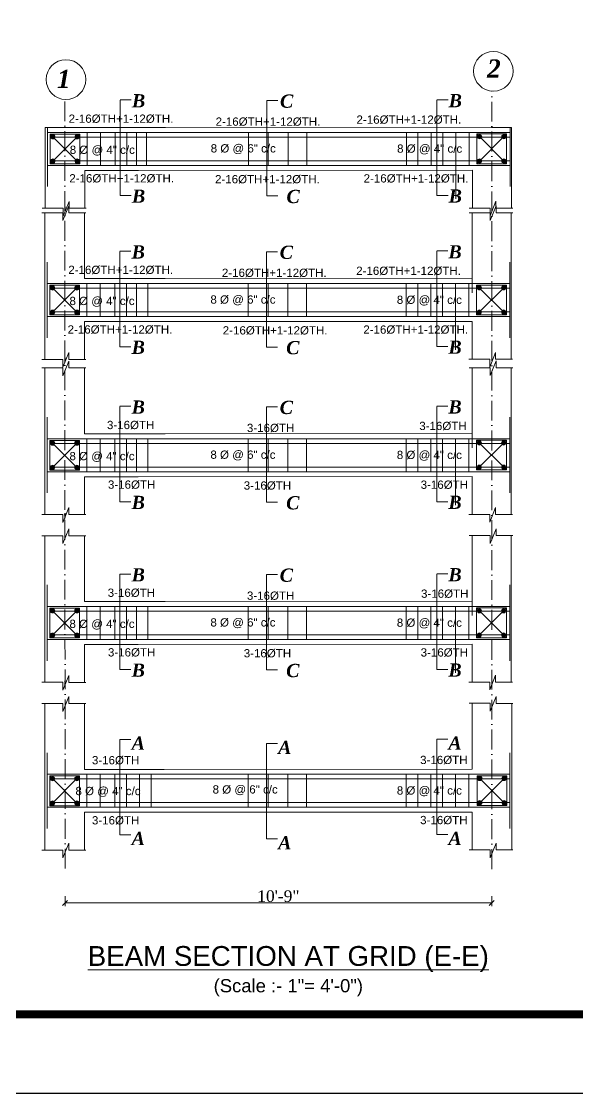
# Model space of a CAD drawing. Header units: inches. Extents: x -4737 to 13205, y 2479 to 13285.
# Drawn here: x 8505 to 8842, y 9074 to 9723 of the extents above; entities that cross this region are included whole.
import ezdxf

# ---------------------------------------------------------------- set-up
doc = ezdxf.new("R2010")
doc.units = ezdxf.units.IN
doc.header["$MEASUREMENT"] = 0
doc.linetypes.add('ACAD_ISO10W100', pattern=[18, 12, -3, 0, -3])
doc.linetypes.add('DASHEDX2', pattern=[1.5, 1, -0.5])
for name, color, linetype, lineweight in [('A-Gridtag', 2, 'Continuous', 13), ('CL', 30, 'ACAD_ISO10W100', 13), ('dim', 172, 'Continuous', 9), ('dimen', 72, 'Continuous', 9), ('REINFORECMENT', 240, 'Continuous', 18), ('SLAB LINE', 47, 'Continuous', 18), ('STIRRUP LINE', 54, 'Continuous', 18), ('Text', 7, 'Continuous', 13), ('TEXT REAL', 93, 'Continuous', 18), ('TEXTT', 7, 'Continuous', 25)]:
    doc.layers.add(name, color=color, linetype=linetype, lineweight=lineweight)
doc.styles.add('kriss', font='arial.ttf', dxfattribs={"height": 7})
doc.styles.add('samar', font='times.ttf')
doc.styles.add('sb', font='timesbi.ttf', dxfattribs={"oblique": 3, "height": 8})
doc.styles.get("Standard").update_dxf_attribs({"font": 'arial.ttf'})
doc.dimstyles.new('Attic 1-48in96', dxfattribs={"dimtxt": 7, "dimasz": 3, "dimexe": 2, "dimexo": 1, "dimgap": 0.5, "dimtad": 1, "dimdec": 0, "dimlfac": 0.5, "dimzin": 3, "dimdsep": 46, "dimlunit": 4, "dimtxsty": 'samar', "dimblk": 'OBLIQUE', "dimcen": 0.09, "dimclrd": 1, "dimclre": 1, "dimadec": 0, "dimazin": 0, "dimtfac": 1, "dimtdec": 0, "dimtix": 1, "dimtmove": 1, "dimatfit": 2, "dimldrblk": 'Arrow 1', "dimfxl": 4, "dimfxlon": 1, "dimtolj": 1, "dimtzin": 0, "dimlwd": 13, "dimlwe": 13, "dimarcsym": 0})

# ---------------------------------------------------------------- blocks, each defined once
blk = doc.blocks.new('_OBLIQUE')
at = {"color": 0, "linetype": 'ByBlock'}
blk.add_line((-0.5, -0.5), (0.5, 0.5), dxfattribs=at)
blk = doc.blocks.new('*D558')
at = {"layer": 'Defpoints', "color": 0, "transparency": 16777216}
for p in [(8531.057371727518, 9209.932743907775), (8789.559885575996, 9209.714596812439), (8789.559885575996, 9189.187674200526)]:
    blk.add_point(p, dxfattribs=at)
at = {"layer": 'dimen', "color": 1, "lineweight": 13, "transparency": 16777216}
for p, q in [((8531.057371727518, 9193.187674200526), (8531.057371727518, 9187.187674200526)), ((8789.559885575996, 9193.187674200526), (8789.559885575996, 9187.187674200526)), ((8531.057371727518, 9189.187674200526), (8789.559885575996, 9189.187674200526))]:
    blk.add_line(p, q, dxfattribs=at)
at = {"layer": 'dimen', "color": 1, "lineweight": 13, "transparency": 16777216, "xscale": 3, "yscale": 3, "zscale": 3, "rotation": 180}
blk.add_blockref('_OBLIQUE', (8531.057371727518, 9189.187674200526), dxfattribs=at)
at = {"layer": 'dimen', "color": 1, "lineweight": 13, "transparency": 16777216, "xscale": 3, "yscale": 3, "zscale": 3}
blk.add_blockref('_OBLIQUE', (8789.559885575996, 9189.187674200526), dxfattribs=at)
at = {"layer": 'dimen', "color": 0, "transparency": 16777216, "insert": (8660.308628651757, 9193.258330292812), "char_height": 7, "attachment_point": 5, "style": 'samar'}
blk.add_mtext('\\A1;10\'-9"', dxfattribs=at)
blk = doc.blocks.new('Arrow 1')
at = {"layer": 'TEXTT'}
blk.add_hatch(color=256, dxfattribs=at).paths.add_polyline_path([(-1.007752642966806, 0.4241955134784803), (-1.007752642966806, -0.4241955127799884), (-0.0077526429668069, 3.49246e-10)])

msp = doc.modelspace()

# ---------------------------------------------------------------- hatches: boundary and pattern name
at = {"layer": 'REINFORECMENT'}
for points in [[(8524.951356828307, 9652.978825752594, 1), (8522.348870049093, 9652.978825752594, 1)], [(8537.080528694882, 9652.978825752594, -1), (8539.68301547398, 9652.978825752594, -1)], [(8783.55627191181, 9653.05822291295, 1), (8780.953785132828, 9653.05822291295, 1)], [(8795.6854437785, 9653.05822291295, -1), (8798.287930557715, 9653.05822291295, -1)], [(8524.951356828307, 9638.247167106805, -1), (8522.348870049093, 9638.247167106805, -1)], [(8537.080528694882, 9638.247167106805, 1), (8539.68301547398, 9638.247167106805, 1)], [(8783.55627191181, 9638.326564267161, -1), (8780.953785132828, 9638.326564267161, -1)], [(8795.6854437785, 9638.326564267161, 1), (8798.287930557715, 9638.326564267161, 1)], [(8524.773898024207, 9561.470728959961, 1), (8522.171411244992, 9561.470728959961, 1)], [(8536.90306989078, 9561.470728959961, -1), (8539.50555666988, 9561.470728959961, -1)], [(8783.378813107709, 9561.550126120317, 1), (8780.776326328727, 9561.550126120317, 1)], [(8795.5079849744, 9561.550126120317, -1), (8798.110471753615, 9561.550126120317, -1)], [(8524.773898024207, 9546.739070314172, -1), (8522.171411244992, 9546.739070314172, -1)], [(8536.90306989078, 9546.739070314172, 1), (8539.50555666988, 9546.739070314172, 1)], [(8783.378813107709, 9546.818467474528, -1), (8780.776326328727, 9546.818467474528, -1)], [(8795.5079849744, 9546.818467474528, 1), (8798.110471753615, 9546.818467474528, 1)], [(8524.773898024207, 9467.555424101534, 1), (8522.171411244992, 9467.555424101534, 1)], [(8536.90306989078, 9467.555424101534, -1), (8539.50555666988, 9467.555424101534, -1)], [(8783.378813107709, 9467.63482126189, 1), (8780.776326328727, 9467.63482126189, 1)], [(8795.5079849744, 9467.63482126189, -1), (8798.110471753615, 9467.63482126189, -1)], [(8524.773898024207, 9452.823765455745, -1), (8522.171411244992, 9452.823765455745, -1)], [(8536.90306989078, 9452.823765455745, 1), (8539.50555666988, 9452.823765455745, 1)], [(8783.378813107709, 9452.903162616101, -1), (8780.776326328727, 9452.903162616101, -1)], [(8795.5079849744, 9452.903162616101, 1), (8798.110471753615, 9452.903162616101, 1)], [(8524.773898024207, 9366.011632186885, 1), (8522.171411244992, 9366.011632186885, 1)], [(8536.90306989078, 9366.011632186885, -1), (8539.50555666988, 9366.011632186885, -1)], [(8783.378813107709, 9366.09102934724, 1), (8780.776326328727, 9366.09102934724, 1)], [(8795.5079849744, 9366.09102934724, -1), (8798.110471753615, 9366.09102934724, -1)], [(8524.773898024207, 9351.279973541095, -1), (8522.171411244992, 9351.279973541095, -1)], [(8536.90306989078, 9351.279973541095, 1), (8539.50555666988, 9351.279973541095, 1)], [(8783.378813107709, 9351.359370701452, -1), (8780.776326328727, 9351.359370701452, -1)], [(8795.5079849744, 9351.359370701452, 1), (8798.110471753615, 9351.359370701452, 1)], [(8524.773898023974, 9264.398737463227, 1), (8522.171411244759, 9264.398737463227, 1)], [(8536.903069890548, 9264.398737463227, -1), (8539.505556669646, 9264.398737463227, -1)], [(8783.644712329471, 9264.548890825128, 1), (8781.04222555049, 9264.548890825128, 1)], [(8795.773884196162, 9264.548890825128, -1), (8798.376370975377, 9264.548890825128, -1)], [(8524.773898023974, 9249.667078817438, -1), (8522.171411244759, 9249.667078817438, -1)], [(8536.903069890548, 9249.667078817438, 1), (8539.505556669646, 9249.667078817438, 1)], [(8783.644712329471, 9249.817232179339, -1), (8781.04222555049, 9249.817232179339, -1)], [(8795.773884196162, 9249.817232179339, 1), (8798.376370975377, 9249.817232179339, 1)]]:
    msp.add_hatch(color=256, dxfattribs=at).paths.add_polyline_path(points)

# ---------------------------------------------------------------- linework, layer by layer
at = {"color": 4, "linetype": 'DASHEDX2'}
for p, q in [((8531.015942761536, 9610.632995391905), (8531.015942761536, 9607.596477040119)), ((8530.838483957436, 9519.124898599272), (8530.838483957436, 9516.088380247485)), ((8530.838483957436, 9425.209593740845), (8530.838483957436, 9422.173075389059)), ((8530.838483957436, 9323.665801826195), (8530.838483957436, 9320.629283474409))]:
    msp.add_line(p, q, dxfattribs=at)
msp.add_lwpolyline([(6193.587338550409, 9073.788831243626), (6193.587338550409, 11318.82820132234), (9368.390488157442, 11318.82820132234), (9368.390488157442, 9073.788831243626)], close=True)
at = {"const_width": 4.800000000000001}
msp.add_lwpolyline([(9320.390488157442, 9121.788831243626), (9320.390488157442, 11270.82820132234), (6337.587338550409, 11270.82820132234), (6337.587338550409, 9121.788831243626)], close=True, dxfattribs=at)
at = {"layer": 'A-Gridtag', "color": 1}
for centre in [(8790.559885576695, 9692.637783812446), (8531.614106587986, 9687.596492956742)]:
    msp.add_circle(centre, 12, dxfattribs=at)
at = {"layer": 'CL'}
for p, q in [((8789.559885575996, 9209.714596812439), (8789.656378237223, 9680.67184571769)), ((8531.057371727518, 9209.932743907775), (8530.914076234667, 9675.616928795036))]:
    msp.add_line(p, q, dxfattribs=at)
at = {"layer": 'dim', "ltscale": 5}
for p, q in [((8571.184297430773, 9675.262201656486), (8564.47737473387, 9675.262201656486)), ((8564.47737473387, 9675.115112565589), (8564.47737473387, 9637.558127949495)), ((8659.930057246973, 9674.908105829949), (8653.22313455007, 9674.908105829949)), ((8653.22313455007, 9674.908105829949), (8653.22313455007, 9637.351121213855)), ((8763.103723317829, 9675.352864372268), (8756.396800620925, 9675.352864372268)), ((8756.396800620925, 9675.20577528137), (8756.396800620925, 9637.648790665276)), ((8564.47737473387, 9654.944909774276), (8564.47737473387, 9617.387925158182)), ((8653.22313455007, 9654.737903038724), (8653.22313455007, 9617.18091842263)), ((8756.396800620925, 9655.035572490058), (8756.396800620925, 9617.478587873964)), ((8767.886052441587, 9653.017749894469), (8767.886052441587, 9615.460765278345)), ((8564.47737473387, 9617.387925158182), (8571.184297430773, 9617.387925158182)), ((8653.22313455007, 9617.18091842263), (8659.930057246973, 9617.18091842263)), ((8756.396800620925, 9617.478587873964), (8763.103723317829, 9617.478587873964)), ((8571.006838626672, 9583.754104863852), (8564.299915929769, 9583.754104863852)), ((8564.299915929769, 9583.607015772955), (8564.299915929769, 9546.050031156861)), ((8659.752598442872, 9583.400009037316), (8653.045675745969, 9583.400009037316)), ((8653.045675745969, 9583.400009037316), (8653.045675745969, 9545.843024421221)), ((8762.926264513728, 9583.844767579634), (8756.219341816824, 9583.844767579634)), ((8756.219341816824, 9583.697678488737), (8756.219341816824, 9546.140693872643)), ((8564.299915929769, 9563.436812981643), (8564.299915929769, 9525.879828365549)), ((8653.045675745969, 9563.22980624609), (8653.045675745969, 9525.672821629996)), ((8756.219341816824, 9563.527475697425), (8756.219341816824, 9525.97049108133)), ((8767.708593637486, 9561.509653101835), (8767.708593637486, 9523.952668485712)), ((8564.299915929769, 9525.879828365549), (8571.006838626672, 9525.879828365549)), ((8653.045675745969, 9525.672821629996), (8659.752598442872, 9525.672821629996)), ((8756.219341816824, 9525.97049108133), (8762.926264513728, 9525.97049108133)), ((8571.006838626672, 9489.838800005426), (8564.299915929769, 9489.838800005426)), ((8564.299915929769, 9489.691710914529), (8564.299915929769, 9452.134726298435)), ((8659.752598442872, 9489.484704178889), (8653.045675745969, 9489.484704178889)), ((8653.045675745969, 9489.484704178889), (8653.045675745969, 9451.927719562795)), ((8762.926264513728, 9489.929462721208), (8756.219341816824, 9489.929462721208)), ((8756.219341816824, 9489.78237363031), (8756.219341816824, 9452.225389014216)), ((8564.299915929769, 9469.521508123216), (8564.299915929769, 9431.964523507122)), ((8653.045675745969, 9469.314501387664), (8653.045675745969, 9431.75751677157)), ((8756.219341816824, 9469.612170838998), (8756.219341816824, 9432.055186222904)), ((8767.708593637486, 9467.594348243409), (8767.708593637486, 9430.037363627285)), ((8564.299915929769, 9431.964523507122), (8571.006838626672, 9431.964523507122)), ((8653.045675745969, 9431.75751677157), (8659.752598442872, 9431.75751677157)), ((8756.219341816824, 9432.055186222904), (8762.926264513728, 9432.055186222904)), ((8571.006838626672, 9388.295008090776), (8564.299915929769, 9388.295008090776)), ((8564.299915929769, 9388.147918999879), (8564.299915929769, 9350.590934383785)), ((8659.752598442872, 9387.94091226424), (8653.045675745969, 9387.94091226424)), ((8653.045675745969, 9387.94091226424), (8653.045675745969, 9350.383927648145)), ((8762.926264513728, 9388.385670806558), (8756.219341816824, 9388.385670806558)), ((8756.219341816824, 9388.238581715661), (8756.219341816824, 9350.681597099567)), ((8564.299915929769, 9367.977716208567), (8564.299915929769, 9330.420731592472)), ((8653.045675745969, 9367.770709473014), (8653.045675745969, 9330.21372485692)), ((8756.219341816824, 9368.068378924349), (8756.219341816824, 9330.511394308254)), ((8767.708593637486, 9366.050556328759), (8767.708593637486, 9328.493571712635)), ((8564.299915929769, 9330.420731592472), (8571.006838626672, 9330.420731592472)), ((8653.045675745969, 9330.21372485692), (8659.752598442872, 9330.21372485692)), ((8756.219341816824, 9330.511394308254), (8762.926264513728, 9330.511394308254)), ((8571.006838626672, 9288.203953891978), (8564.299915929769, 9288.203953891978)), ((8564.299915929769, 9288.203953891978), (8564.299915929769, 9250.646969275884)), ((8762.926264513728, 9288.29461660776), (8756.219341816824, 9288.29461660776)), ((8756.219341816824, 9288.29461660776), (8756.219341816824, 9250.737631991666)), ((8659.752598442872, 9285.628024966703), (8653.045675745969, 9285.628024966703)), ((8653.045675745969, 9285.628024966703), (8653.045675745969, 9248.07104035061)), ((8564.299915929769, 9268.033751100811), (8564.299915929769, 9230.476766484717)), ((8756.219341816824, 9268.124413816593), (8756.219341816824, 9230.567429200499)), ((8653.045675745969, 9265.457822175536), (8653.045675745969, 9227.900837559442)), ((8564.299915929769, 9230.476766484717), (8571.006838626672, 9230.476766484717)), ((8756.219341816824, 9230.567429200499), (8762.926264513728, 9230.567429200499)), ((8653.045675745969, 9227.900837559442), (8659.752598442872, 9227.900837559442))]:
    msp.add_line(p, q, dxfattribs=at)
at = {"layer": 'dim', "ltscale": 3}
for p, q in [((8522.015942761536, 9636.6129964297), (8540.015942761536, 9654.6129964297)), ((8522.015942761536, 9654.6129964297), (8540.015942761536, 9636.6129964297)), ((8780.620857845272, 9636.692393590056), (8798.620857845272, 9654.692393590056)), ((8780.620857845272, 9654.692393590056), (8798.620857845272, 9636.692393590056)), ((8542.838483957436, 9606.926836101557), (8542.838483957436, 9567.105525591978)), ((8777.709298263166, 9607.100341368336), (8777.709298263166, 9567.232327049118)), ((8542.838483957436, 9597.799656238654), (8542.838483957436, 9567.105525591978)), ((8777.709298263166, 9558.589776568333), (8777.709298263166, 9596.718039912215)), ((8521.838483957436, 9545.104899637066), (8539.838483957436, 9563.104899637066)), ((8521.838483957436, 9563.104899637066), (8539.838483957436, 9545.104899637066)), ((8780.44339904117, 9545.184296797423), (8798.44339904117, 9563.184296797423)), ((8780.44339904117, 9563.184296797423), (8798.44339904117, 9545.184296797423)), ((8542.838483957436, 9513.01153124313), (8542.838483957436, 9473.190220733552)), ((8777.709298263166, 9513.185036509909), (8777.709298263166, 9473.317022190691)), ((8542.838483957436, 9503.884351380228), (8542.838483957436, 9473.190220733552)), ((8777.709298263166, 9464.674471709906), (8777.709298263166, 9502.802735053789)), ((8521.838483957436, 9451.18959477864), (8539.838483957436, 9469.18959477864)), ((8521.838483957436, 9469.18959477864), (8539.838483957436, 9451.18959477864)), ((8780.44339904117, 9451.268991938996), (8798.44339904117, 9469.268991938996)), ((8780.44339904117, 9469.268991938996), (8798.44339904117, 9451.268991938996)), ((8542.838483957436, 9411.46773932848), (8542.838483957436, 9371.646428818902)), ((8777.709298263166, 9411.64124459526), (8777.709298263166, 9371.773230276041)), ((8542.838483957436, 9402.340559465578), (8542.838483957436, 9371.646428818902)), ((8777.709298263166, 9363.130679795257), (8777.709298263166, 9401.258943139139)), ((8521.838483957436, 9349.64580286399), (8539.838483957436, 9367.64580286399)), ((8521.838483957436, 9367.64580286399), (8539.838483957436, 9349.64580286399)), ((8780.44339904117, 9349.725200024346), (8798.44339904117, 9367.725200024346)), ((8780.44339904117, 9367.725200024346), (8798.44339904117, 9349.725200024346)), ((8521.838483957203, 9248.032908140332), (8539.838483957203, 9266.032908140332)), ((8521.838483957203, 9266.032908140332), (8539.838483957203, 9248.032908140332)), ((8780.709298262933, 9248.183061502234), (8798.709298262933, 9266.183061502234)), ((8780.709298262933, 9266.183061502234), (8798.709298262933, 9248.183061502234))]:
    msp.add_line(p, q, dxfattribs=at)
at = {"layer": 'dim', "ltscale": 5}
for points in [[(8543.746676874674, 9609.69137201806), (8533.529624531839, 9609.69137201806), (8533.529624531839, 9613.885563454081), (8529.969520722727, 9604.978389616663), (8529.969520722727, 9609.71472392288), (8517.256400775957, 9609.71472392288)], [(8802.35159195841, 9609.770769178343), (8792.134539615341, 9609.770769178343), (8792.134539615341, 9613.964960614394), (8788.574435806113, 9605.057786776975), (8788.574435806113, 9609.794121083105), (8775.861315859693, 9609.794121083105)], [(8543.569218070457, 9606.926836101571), (8533.352165727621, 9606.926836101571), (8533.352165727621, 9611.121027537592), (8529.79206191851, 9602.213853700174), (8529.79206191851, 9606.950188006304), (8517.07894197174, 9606.950188006304)], [(8802.440032376071, 9607.007886654494), (8792.222980033002, 9607.007886654494), (8792.222980033002, 9611.202078090544), (8788.662876223774, 9602.294904253125), (8788.662876223774, 9607.031238559255), (8775.949756277354, 9607.031238559255)], [(8543.569218070574, 9518.183275225354), (8533.352165727738, 9518.183275225354), (8533.352165727738, 9522.377466661375), (8529.792061918626, 9513.470292823957), (8529.792061918626, 9518.206627130174), (8517.078941971857, 9518.206627130174)], [(8802.174133154309, 9518.26267238571), (8791.95708081124, 9518.26267238571), (8791.95708081124, 9522.45686382176), (8788.396977002012, 9513.549689984342), (8788.396977002012, 9518.286024290472), (8775.683857055592, 9518.286024290472)], [(8543.569218070457, 9513.011531243144), (8533.352165727621, 9513.011531243144), (8533.352165727621, 9517.205722679166), (8529.79206191851, 9508.298548841747), (8529.79206191851, 9513.034883147877), (8517.07894197174, 9513.034883147877)], [(8802.440032376071, 9513.092581796067), (8792.222980033002, 9513.092581796067), (8792.222980033002, 9517.286773232117), (8788.662876223774, 9508.379599394699), (8788.662876223774, 9513.115933700828), (8775.949756277354, 9513.115933700828)], [(8543.569218070574, 9424.267970366927), (8533.352165727738, 9424.267970366927), (8533.352165727738, 9428.462161802949), (8529.792061918626, 9419.55498796553), (8529.792061918626, 9424.291322271747), (8517.078941971857, 9424.291322271747)], [(8802.174133154309, 9424.347367527283), (8791.95708081124, 9424.347367527283), (8791.95708081124, 9428.541558963334), (8788.396977002012, 9419.634385125915), (8788.396977002012, 9424.370719432045), (8775.683857055592, 9424.370719432045)], [(8543.569218070457, 9411.467739328495), (8533.352165727621, 9411.467739328495), (8533.352165727621, 9415.661930764516), (8529.79206191851, 9406.754756927097), (8529.79206191851, 9411.491091233227), (8517.07894197174, 9411.491091233227)], [(8802.440032376071, 9411.548789881417), (8792.222980033002, 9411.548789881417), (8792.222980033002, 9415.742981317468), (8788.662876223774, 9406.835807480049), (8788.662876223774, 9411.572141786179), (8775.949756277354, 9411.572141786179)], [(8543.569218070574, 9322.724178452278), (8533.352165727738, 9322.724178452278), (8533.352165727738, 9326.918369888299), (8529.792061918626, 9318.01119605088), (8529.792061918626, 9322.747530357097), (8517.078941971857, 9322.747530357097)], [(8802.174133154309, 9322.803575612634), (8791.95708081124, 9322.803575612634), (8791.95708081124, 9326.997767048684), (8788.396977002012, 9318.090593211266), (8788.396977002012, 9322.826927517395), (8775.683857055592, 9322.826927517395)], [(8543.56921807034, 9309.854844604823), (8533.352165727505, 9309.854844604823), (8533.352165727505, 9314.049036040844), (8529.792061918393, 9305.141862203425), (8529.792061918393, 9309.878196509555), (8517.078941971624, 9309.878196509555)], [(8802.440032376071, 9310.004997966695), (8792.222980033002, 9310.004997966695), (8792.222980033002, 9314.199189402745), (8788.662876223774, 9305.292015565326), (8788.662876223774, 9310.028349871456), (8775.949756277354, 9310.028349871456)], [(8543.56921807034, 9221.11128372865), (8533.352165727505, 9221.11128372865), (8533.352165727505, 9225.305475164641), (8529.792061918393, 9216.398301327252), (8529.792061918393, 9221.13463563344), (8517.078941971624, 9221.13463563344)], [(8802.440032376071, 9221.261437090521), (8792.222980033002, 9221.261437090521), (8792.222980033002, 9225.455628526572), (8788.662876223774, 9216.548454689153), (8788.662876223774, 9221.284788995283), (8775.949756277354, 9221.284788995283)], [(8802.440032376071, 9221.261437090521), (8792.222980033002, 9221.261437090521), (8792.222980033002, 9225.455628526572), (8788.662876223774, 9216.548454689153), (8788.662876223774, 9221.284788995283), (8775.949756277354, 9221.284788995283)]]:
    msp.add_lwpolyline(points, dxfattribs=at)
at = {"layer": 'REINFORECMENT'}
for p, q in [((8520.317280189345, 9658.61362238464), (8520.317280189345, 9622.79054104873)), ((8520.317280189229, 9658.613622384626), (8520.317280189229, 9622.79054104873)), ((8800.693200319984, 9658.613622384626), (8800.693200319984, 9622.79054104873)), ((8800.693200319982, 9655.60140408284), (8520.317280189345, 9655.575486745904)), ((8800.693200319982, 9652.80213478373), (8522.015942761536, 9652.776266260975)), ((8800.693200319982, 9638.500844959215), (8522.015942761536, 9638.474976436395)), ((8800.693200319984, 9635.660293846302), (8520.317280189345, 9635.660293846304)), ((8520.139821385128, 9577.160585111997), (8520.139821385128, 9531.282444256096)), ((8800.515741515883, 9577.160585111997), (8800.515741515883, 9531.282444256096)), ((8520.139821385244, 9567.105525592007), (8520.139821385244, 9531.282444256096)), ((8800.515741515883, 9564.093307290204), (8520.139821385244, 9564.06738995327)), ((8800.515741515885, 9561.294037991096), (8521.838483957436, 9561.268169468342)), ((8800.515741515883, 9546.992748166582), (8521.838483957436, 9546.966879643762)), ((8800.515741515881, 9544.15219705367), (8520.139821385244, 9544.15219705367)), ((8520.139821385128, 9483.24528025357), (8520.139821385128, 9437.36713939767)), ((8800.515741515883, 9483.24528025357), (8800.515741515883, 9437.36713939767)), ((8520.139821385244, 9473.19022073358), (8520.139821385244, 9437.36713939767)), ((8800.515741515883, 9470.178002431778), (8520.139821385244, 9470.152085094844)), ((8800.515741515885, 9467.37873313267), (8521.838483957436, 9467.352864609915)), ((8800.515741515881, 9450.236892195244), (8520.139821385244, 9450.236892195244)), ((8800.515741515883, 9453.077443308155), (8521.838483957436, 9453.051574785335)), ((8520.139821385128, 9381.70148833892), (8520.139821385128, 9335.82334748302)), ((8800.515741515883, 9381.70148833892), (8800.515741515883, 9335.82334748302)), ((8520.139821385244, 9371.64642881893), (8520.139821385244, 9335.82334748302)), ((8800.515741515883, 9368.634210517128), (8520.139821385244, 9368.608293180194)), ((8800.515741515883, 9365.83494121802), (8521.838483957436, 9365.809072695265)), ((8800.515741515883, 9348.693100280594), (8520.139821385244, 9348.693100280594)), ((8800.515741515881, 9351.533651393505), (8521.838483957436, 9351.507782870685)), ((8520.139821385012, 9280.088593615248), (8520.139821385012, 9234.210452759347)), ((8800.515741515766, 9280.088593615248), (8800.515741515766, 9234.210452759347)), ((8800.515741515766, 9267.090424266476), (8520.139821385012, 9267.064501265486)), ((8800.515741515766, 9264.291154980461), (8521.838483957203, 9264.265280780572)), ((8800.515741515766, 9249.989859478914), (8521.838483957436, 9249.963990956094)), ((8800.515741515765, 9247.149308365886), (8520.139821385012, 9247.149308365886))]:
    msp.add_line(p, q, dxfattribs=at)
for points in [[(8540.015942761536, 9636.6129964297), (8522.015942761536, 9636.6129964297), (8522.015942761536, 9654.6129964297), (8540.015942761536, 9654.6129964297)], [(8798.620857845272, 9636.692393590056), (8780.620857845272, 9636.692393590056), (8780.620857845272, 9654.692393590056), (8798.620857845272, 9654.692393590056)], [(8539.838483957436, 9545.104899637066), (8521.838483957436, 9545.104899637066), (8521.838483957436, 9563.104899637066), (8539.838483957436, 9563.104899637066)], [(8798.44339904117, 9545.184296797423), (8780.44339904117, 9545.184296797423), (8780.44339904117, 9563.184296797423), (8798.44339904117, 9563.184296797423)], [(8539.838483957436, 9451.18959477864), (8521.838483957436, 9451.18959477864), (8521.838483957436, 9469.18959477864), (8539.838483957436, 9469.18959477864)], [(8798.44339904117, 9451.268991938996), (8780.44339904117, 9451.268991938996), (8780.44339904117, 9469.268991938996), (8798.44339904117, 9469.268991938996)], [(8539.838483957436, 9349.64580286399), (8521.838483957436, 9349.64580286399), (8521.838483957436, 9367.64580286399), (8539.838483957436, 9367.64580286399)], [(8798.44339904117, 9349.725200024346), (8780.44339904117, 9349.725200024346), (8780.44339904117, 9367.725200024346), (8798.44339904117, 9367.725200024346)], [(8539.838483957203, 9248.032908140332), (8521.838483957203, 9248.032908140332), (8521.838483957203, 9266.032908140332), (8539.838483957203, 9266.032908140332)], [(8798.709298262933, 9248.183061502234), (8780.709298262933, 9248.183061502234), (8780.709298262933, 9266.183061502234), (8798.709298262933, 9266.183061502234)]]:
    msp.add_lwpolyline(points, close=True, dxfattribs=at)
for centre, radius in [((8523.6501134387, 9652.978825752594), 1.301243389570698), ((8538.381772084489, 9652.978825752594), 1.301243389570698), ((8782.255028522319, 9653.05822291295), 1.301243389570699), ((8796.986687168224, 9653.05822291295), 1.301243389570699), ((8523.6501134387, 9638.247167106805), 1.301243389570698), ((8538.381772084489, 9638.247167106805), 1.301243389570698), ((8782.255028522319, 9638.326564267161), 1.301243389570699), ((8796.986687168224, 9638.326564267161), 1.301243389570699), ((8523.4726546346, 9561.470728959961), 1.301243389570698), ((8538.204313280388, 9561.470728959961), 1.301243389570698), ((8782.077569718218, 9561.550126120317), 1.301243389570699), ((8796.809228364124, 9561.550126120317), 1.301243389570699), ((8523.4726546346, 9546.739070314172), 1.301243389570698), ((8538.204313280388, 9546.739070314172), 1.301243389570698), ((8782.077569718218, 9546.818467474528), 1.301243389570699), ((8796.809228364124, 9546.818467474528), 1.301243389570699), ((8523.4726546346, 9467.555424101534), 1.301243389570698), ((8538.204313280388, 9467.555424101534), 1.301243389570698), ((8782.077569718218, 9467.63482126189), 1.301243389570699), ((8796.809228364124, 9467.63482126189), 1.301243389570699), ((8523.4726546346, 9452.823765455745), 1.301243389570698), ((8538.204313280388, 9452.823765455745), 1.301243389570698), ((8782.077569718218, 9452.903162616101), 1.301243389570699), ((8796.809228364124, 9452.903162616101), 1.301243389570699), ((8523.4726546346, 9366.011632186885), 1.301243389570698), ((8538.204313280388, 9366.011632186885), 1.301243389570698), ((8782.077569718218, 9366.09102934724), 1.301243389570699), ((8796.809228364124, 9366.09102934724), 1.301243389570699), ((8523.4726546346, 9351.279973541095), 1.301243389570698), ((8538.204313280388, 9351.279973541095), 1.301243389570698), ((8782.077569718218, 9351.359370701452), 1.301243389570699), ((8796.809228364124, 9351.359370701452), 1.301243389570699), ((8523.472654634366, 9264.398737463227), 1.301243389570698), ((8538.204313280155, 9264.398737463227), 1.301243389570698), ((8782.34346893998, 9264.548890825128), 1.301243389570699), ((8797.075127585886, 9264.548890825128), 1.301243389570699), ((8523.472654634366, 9249.667078817438), 1.301243389570698), ((8538.204313280155, 9249.667078817438), 1.301243389570698), ((8782.34346893998, 9249.817232179339), 1.301243389570699), ((8797.075127585886, 9249.817232179339), 1.301243389570699)]:
    msp.add_circle(centre, radius, dxfattribs=at)
at = {"layer": 'SLAB LINE'}
for p, q in [((8591.962521285495, 9658.613622384597), (8519.015942761594, 9658.613622384626)), ((8519.015942761594, 9658.61362238464), (8519.015942761536, 9609.714723922807)), ((8519.015942761478, 9658.613622384633), (8519.01594276142, 9609.714723922822)), ((8574.051620586171, 9658.590270479777), (8789.536620889012, 9658.742705122939)), ((8801.620857845272, 9658.694672937547), (8789.53660060597, 9658.694672937549)), ((8801.620857845272, 9658.694672937547), (8801.620857845272, 9609.770769178343)), ((8543.015942761653, 9632.613622384495), (8543.015942761536, 9609.691372017987)), ((8575.56347926343, 9632.61362238448), (8543.015942761653, 9632.613622384495)), ((8777.886757067266, 9632.740423841751), (8572.01162058625, 9632.590270479777)), ((8777.886757067266, 9632.740423841751), (8777.886757067266, 9609.841525379947)), ((8518.83848395732, 9606.950188006304), (8518.83848395732, 9567.105525591993)), ((8518.83848395732, 9606.950188006304), (8518.83848395732, 9518.206627130188)), ((8542.838483957436, 9606.9268361016), (8542.838483957436, 9567.105525591978)), ((8801.44339904117, 9607.006233261884), (8801.443399040923, 9518.26267238571)), ((8518.838483957494, 9567.105525592007), (8518.838483957436, 9518.206627130174)), ((8591.785062481395, 9567.105525591964), (8542.838483957436, 9567.105525591978)), ((8573.87416178207, 9567.082173687144), (8777.709298263166, 9567.221102281474)), ((8542.838483957552, 9541.105525591862), (8542.838483957436, 9518.183275225354)), ((8575.38602045933, 9541.105525591847), (8542.838483957552, 9541.105525591862)), ((8777.709298263166, 9541.232327049118), (8571.83416178215, 9541.082173687144)), ((8777.709298263166, 9541.232327049118), (8777.709298263166, 9518.333428587313)), ((8518.83848395732, 9513.034883147877), (8518.83848395732, 9473.190220733566)), ((8518.83848395732, 9513.034883147877), (8518.83848395732, 9424.291322271762)), ((8542.838483957436, 9513.011531243174), (8542.838483957436, 9473.190220733552)), ((8801.44339904117, 9513.090928403457), (8801.443399040923, 9424.347367527283)), ((8518.838483957494, 9473.19022073358), (8518.838483957436, 9424.291322271747)), ((8591.785062481395, 9473.190220733537), (8542.838483957436, 9473.190220733552)), ((8573.87416178207, 9473.166868828717), (8777.709298263166, 9473.305797423047)), ((8542.838483957552, 9447.190220733435), (8542.838483957436, 9424.267970366927)), ((8575.38602045933, 9447.19022073342), (8542.838483957552, 9447.190220733435)), ((8777.709298263166, 9447.317022190691), (8571.83416178215, 9447.166868828717)), ((8777.709298263166, 9447.317022190691), (8777.709298263166, 9424.418123728887)), ((8518.83848395732, 9411.491091233227), (8518.83848395732, 9371.646428818916)), ((8518.83848395732, 9411.491091233227), (8518.83848395732, 9322.747530357112)), ((8542.838483957436, 9411.467739328524), (8542.838483957436, 9371.646428818902)), ((8801.44339904117, 9411.547136488807), (8801.443399040912, 9322.803575612634)), ((8573.87416178207, 9371.623076914067), (8777.709298263166, 9371.762005508397)), ((8518.838483957494, 9371.64642881893), (8518.838483957436, 9322.747530357097)), ((8591.785062481395, 9371.646428818887), (8542.838483957436, 9371.646428818902)), ((8777.709298263166, 9345.773230276041), (8571.83416178215, 9345.623076914067)), ((8777.709298263166, 9345.773230276041), (8777.709298263166, 9322.874331814237)), ((8542.838483957552, 9345.646428818785), (8542.838483957436, 9322.724178452278)), ((8575.38602045933, 9345.64642881877), (8542.838483957552, 9345.646428818785)), ((8518.838483957203, 9309.878196509555), (8518.838483957203, 9270.033534095244)), ((8518.838483957203, 9309.878196509555), (8518.838483957203, 9221.13463563344)), ((8542.838483957203, 9309.854844604823), (8542.838483957203, 9270.033534095244)), ((8777.709298262933, 9310.028349871514), (8777.709298262933, 9270.183687457204)), ((8801.709298262933, 9310.004997966695), (8801.70929826268, 9221.261437090521)), ((8591.145966071614, 9270.03353409523), (8542.838483957203, 9270.033534095244)), ((8573.8341617818, 9270.03353409523), (8777.709298262933, 9270.183687457204)), ((8518.838483957203, 9244.033534095128), (8518.838483957203, 9221.13463563344)), ((8542.83848395732, 9244.033534095128), (8542.838483957203, 9221.11128372865)), ((8574.622283867655, 9244.03353409523), (8542.83848395732, 9244.033534095244)), ((8777.709298262933, 9244.183687457087), (8573.834161782033, 9244.033534095113)), ((8777.709298262933, 9244.183687457087), (8777.709298262933, 9221.2847889954)), ((8777.709298262933, 9244.183687457087), (8777.709298262933, 9221.284788995283))]:
    msp.add_line(p, q, dxfattribs=at)
at = {"layer": 'STIRRUP LINE'}
for p, q in [((8544.437207257935, 9635.579243293294), (8544.437207257935, 9655.569512873888)), ((8552.437207257935, 9635.579243293294), (8552.437207257935, 9655.569512873888)), ((8561.437207257935, 9635.579243293294), (8561.437207257935, 9655.569512873888)), ((8568.437207257935, 9635.579243293294), (8568.437207257935, 9655.569512873888)), ((8574.437207257935, 9635.579243293294), (8574.437207257935, 9655.569512873888)), ((8574.437207257935, 9635.57924329328), (8574.437207257935, 9655.569512873873)), ((8574.437207257935, 9635.57924329328), (8574.437207257935, 9655.569512873873)), ((8580.437207257935, 9635.57924329328), (8580.437207257935, 9655.569512873873)), ((8642.209143342137, 9635.57924329328), (8642.209143342137, 9655.569512873873)), ((8654.209143342137, 9635.57924329328), (8654.209143342137, 9655.569512873873)), ((8666.205143342064, 9635.57924329328), (8666.205143342064, 9655.569512873873)), ((8677.597045844224, 9635.654319974245), (8677.597045844224, 9655.644589554839)), ((8677.597045844224, 9635.57924329328), (8677.597045844224, 9655.569512873873)), ((8737.886052441645, 9635.654319974245), (8737.886052441645, 9655.644589554839)), ((8737.886052441645, 9635.630968069454), (8737.886052441645, 9655.621237650048)), ((8737.886052441645, 9635.630968069454), (8737.886052441645, 9655.621237650048)), ((8744.886052441645, 9635.654319974245), (8744.886052441645, 9655.644589554839)), ((8752.886052441703, 9635.630968069454), (8752.886052441703, 9655.621237650048)), ((8752.886052441703, 9635.630968069454), (8752.886052441703, 9655.621237650048)), ((8759.886052441587, 9635.630968069454), (8759.886052441587, 9655.621237650048)), ((8767.886052441587, 9635.630968069454), (8767.886052441587, 9655.621237650048)), ((8775.886052441587, 9635.630968069454), (8775.886052441587, 9655.621237650048)), ((8544.259748453835, 9544.07114650066), (8544.259748453835, 9564.061416081255)), ((8552.259748453835, 9544.07114650066), (8552.259748453835, 9564.061416081255)), ((8561.259748453835, 9544.07114650066), (8561.259748453835, 9564.061416081255)), ((8568.259748453835, 9544.07114650066), (8568.259748453835, 9564.061416081255)), ((8574.259748453835, 9544.07114650066), (8574.259748453835, 9564.061416081255)), ((8574.259748453835, 9544.071146500646), (8574.259748453835, 9564.06141608124)), ((8574.259748453835, 9544.071146500646), (8574.259748453835, 9564.06141608124)), ((8581.219748453914, 9544.071146500646), (8581.219748453914, 9564.06141608124)), ((8642.031684538037, 9544.071146500646), (8642.031684538037, 9564.06141608124)), ((8654.031684538037, 9544.071146500646), (8654.031684538037, 9564.06141608124)), ((8666.027684537963, 9544.071146500646), (8666.027684537963, 9564.06141608124)), ((8677.419587040124, 9544.146223181611), (8677.419587040124, 9564.136492762205)), ((8677.419587040124, 9544.071146500646), (8677.419587040124, 9564.06141608124)), ((8737.708593637544, 9544.146223181611), (8737.708593637544, 9564.136492762205)), ((8737.708593637544, 9544.12287127682), (8737.708593637544, 9564.113140857415)), ((8737.708593637544, 9544.12287127682), (8737.708593637544, 9564.113140857415)), ((8744.708593637544, 9544.146223181611), (8744.708593637544, 9564.136492762205)), ((8752.708593637602, 9544.12287127682), (8752.708593637602, 9564.113140857415)), ((8752.708593637602, 9544.12287127682), (8752.708593637602, 9564.113140857415)), ((8759.708593637486, 9544.12287127682), (8759.708593637486, 9564.113140857415)), ((8767.708593637486, 9544.12287127682), (8767.708593637486, 9564.113140857415)), ((8775.708593637486, 9544.12287127682), (8775.708593637486, 9564.113140857415)), ((8544.259748453835, 9450.155841642234), (8544.259748453835, 9470.146111222828)), ((8552.259748453835, 9450.155841642234), (8552.259748453835, 9470.146111222828)), ((8561.259748453835, 9450.155841642234), (8561.259748453835, 9470.146111222828)), ((8568.259748453835, 9450.155841642234), (8568.259748453835, 9470.146111222828)), ((8574.259748453835, 9450.155841642234), (8574.259748453835, 9470.146111222828)), ((8574.259748453835, 9450.15584164222), (8574.259748453835, 9470.146111222813)), ((8574.259748453835, 9450.15584164222), (8574.259748453835, 9470.146111222813)), ((8581.219748453914, 9450.15584164222), (8581.219748453914, 9470.146111222813)), ((8642.031684538037, 9450.15584164222), (8642.031684538037, 9470.146111222813)), ((8654.031684538037, 9450.15584164222), (8654.031684538037, 9470.146111222813)), ((8666.027684537963, 9450.15584164222), (8666.027684537963, 9470.146111222813)), ((8677.419587040124, 9450.230918323185), (8677.419587040124, 9470.221187903779)), ((8677.419587040124, 9450.15584164222), (8677.419587040124, 9470.146111222813)), ((8737.708593637544, 9450.230918323185), (8737.708593637544, 9470.221187903779)), ((8737.708593637544, 9450.207566418394), (8737.708593637544, 9470.197835998988)), ((8737.708593637544, 9450.207566418394), (8737.708593637544, 9470.197835998988)), ((8744.708593637544, 9450.230918323185), (8744.708593637544, 9470.221187903779)), ((8752.708593637602, 9450.207566418394), (8752.708593637602, 9470.197835998988)), ((8752.708593637602, 9450.207566418394), (8752.708593637602, 9470.197835998988)), ((8759.708593637486, 9450.207566418394), (8759.708593637486, 9470.197835998988)), ((8767.708593637486, 9450.207566418394), (8767.708593637486, 9470.197835998988)), ((8775.708593637486, 9450.207566418394), (8775.708593637486, 9470.197835998988)), ((8544.259748453835, 9348.612049727584), (8544.259748453835, 9368.602319308178)), ((8552.259748453835, 9348.612049727584), (8552.259748453835, 9368.602319308178)), ((8561.259748453835, 9348.612049727584), (8561.259748453835, 9368.602319308178)), ((8568.259748453835, 9348.612049727584), (8568.259748453835, 9368.602319308178)), ((8574.259748453835, 9348.612049727584), (8574.259748453835, 9368.602319308178)), ((8574.259748453835, 9348.61204972757), (8574.259748453835, 9368.602319308164)), ((8574.259748453835, 9348.61204972757), (8574.259748453835, 9368.602319308164)), ((8581.219748453914, 9348.61204972757), (8581.219748453914, 9368.602319308164)), ((8642.031684538037, 9348.61204972757), (8642.031684538037, 9368.602319308164)), ((8654.031684538037, 9348.61204972757), (8654.031684538037, 9368.602319308164)), ((8666.027684537963, 9348.61204972757), (8666.027684537963, 9368.602319308164)), ((8677.419587040124, 9348.687126408535), (8677.419587040124, 9368.677395989129)), ((8677.419587040124, 9348.61204972757), (8677.419587040124, 9368.602319308164)), ((8737.708593637544, 9348.687126408535), (8737.708593637544, 9368.677395989129)), ((8737.708593637544, 9348.663774503744), (8737.708593637544, 9368.654044084338)), ((8737.708593637544, 9348.663774503744), (8737.708593637544, 9368.654044084338)), ((8744.708593637544, 9348.687126408535), (8744.708593637544, 9368.677395989129)), ((8752.708593637602, 9348.663774503744), (8752.708593637602, 9368.654044084338)), ((8752.708593637602, 9348.663774503744), (8752.708593637602, 9368.654044084338)), ((8759.708593637486, 9348.663774503744), (8759.708593637486, 9368.654044084338)), ((8767.708593637486, 9348.663774503744), (8767.708593637486, 9368.654044084338)), ((8775.708593637486, 9348.663774503744), (8775.708593637486, 9368.654044084338)), ((8544.259748453602, 9246.999155003927), (8544.259748453602, 9266.98942458455)), ((8552.259748453602, 9246.999155003927), (8552.259748453602, 9266.98942458455)), ((8561.259748453602, 9246.999155003927), (8561.259748453602, 9266.98942458455)), ((8568.259748453602, 9246.999155003927), (8568.259748453602, 9266.98942458455)), ((8576.259748453602, 9246.999155003927), (8576.259748453602, 9266.98942458455)), ((8576.259748453602, 9246.999155003912), (8576.259748453602, 9266.989424584535)), ((8576.259748453602, 9246.999155003912), (8576.259748453602, 9266.989424584535)), ((8576.259748453602, 9246.999155003927), (8576.259748453602, 9266.98942458455)), ((8583.219748453681, 9246.999155003912), (8583.219748453681, 9266.989424584535)), ((8642.031684537804, 9246.999155003912), (8642.031684537804, 9266.989424584535)), ((8654.031684537804, 9246.999155003912), (8654.031684537804, 9266.989424584535)), ((8666.02768453773, 9246.999155003912), (8666.02768453773, 9266.989424584535)), ((8677.41958703989, 9247.074231684877), (8677.41958703989, 9267.0645012655)), ((8677.41958703989, 9246.999155003912), (8677.41958703989, 9266.989424584535)), ((8737.708593637311, 9247.074231684877), (8737.708593637311, 9267.0645012655)), ((8744.708593637311, 9247.074231684877), (8744.708593637311, 9267.0645012655)), ((8752.70859363737, 9247.074231684877), (8752.70859363737, 9267.0645012655)), ((8752.70859363737, 9247.074231684877), (8752.70859363737, 9267.0645012655)), ((8759.708593637253, 9247.074231684877), (8759.708593637253, 9267.0645012655)), ((8767.708593637253, 9247.074231684877), (8767.708593637253, 9267.0645012655)), ((8775.708593637253, 9247.074231684877), (8775.708593637253, 9267.0645012655))]:
    msp.add_line(p, q, dxfattribs=at)

# ---------------------------------------------------------------- texts
at = {"color": 7, "linetype": 'ByBlock', "style": 'sb'}
for s, p in [('B', (8571.556527436922, 9670.778676581584)), ('C', (8661.302287253355, 9670.571669846031)), ('B', (8763.475953323978, 9670.869339297366)), ('B', (8571.556527436922, 9613.051489174293)), ('C', (8665.200196576108, 9612.844482438624)), ('B', (8763.475953323978, 9613.142151890075)), ('B', (8571.379068632821, 9579.27057978895)), ('C', (8661.124828449254, 9579.063573053398)), ('B', (8763.298494519877, 9579.361242504732)), ('B', (8571.379068632821, 9521.54339238166)), ('C', (8665.022737772008, 9521.336385645991)), ('B', (8763.298494519877, 9521.634055097442)), ('B', (8571.379068632821, 9485.355274930524)), ('C', (8661.124828449254, 9485.148268194971)), ('B', (8763.298494519877, 9485.445937646306)), ('B', (8571.379068632821, 9427.628087523233)), ('C', (8665.022737772008, 9427.421080787564)), ('B', (8763.298494519877, 9427.718750239015)), ('B', (8571.379068632821, 9383.811483015874)), ('C', (8661.124828449254, 9383.604476280321)), ('B', (8763.298494519877, 9383.902145731656)), ('B', (8571.379068632821, 9326.084295608583)), ('C', (8665.022737772008, 9325.877288872915)), ('B', (8763.298494519877, 9326.174958324365)), ('A', (8571.379068632821, 9281.888633252107)), ('A', (8660.124828449021, 9279.312704326832)), ('A', (8763.298494519877, 9281.979295967889)), ('A', (8571.379068632821, 9224.161445844817)), ('A', (8660.124828449021, 9221.585516919542)), ('A', (8763.298494519877, 9224.252108560599))]:
    msp.add_text(s, height=8, dxfattribs=at).set_placement(p)
at = {"layer": 'Text', "char_height": 11, "width": 252.9444609098138, "attachment_point": 1}
for s, insert in [('{\\fBook Antiqua|b1|i1|c0|p18;\\C0;2}', (8786.744279277955, 9699.83090497338)), ('{\\fBook Antiqua|b1|i1|c0|p18;\\C0;1}', (8526.108774085973, 9693.471205001173))]:
    msp.add_mtext(s, dxfattribs=dict(at, insert=insert))
at = {"layer": 'Text', "linetype": 'ByBlock', "char_height": 5, "style": 'kriss'}
for s, insert, width, attachment_point in [('2-16ØTH+1-12ØTH.', (8533.208350424284, 9666.443451402476), 199.8214869835048, 1), ('2-16ØTH+1-12ØTH.', (8622.264748939451, 9664.662257268035), 47.72362722962702, 1), ('2-16ØTH+1-12ØTH.', (8707.64816798413, 9665.876844762199), 199.8214869835048, 1), ('8 Ø @ 4" c/c', (8573.360129691056, 9647.6100744219), 49.51621010544318, 3), ('8 Ø @ 6" c/c', (8658.755404662377, 9648.4723254259), 153.5562101054222, 3), ('8 Ø @ 4" c/c', (8771.70158537283, 9648.322494530265), 46.55621010542222, 3), ('2-16ØTH+1-12ØTH.', (8597.09314058729, 9630.342790225317), 95.82148698350487, 3), ('2-16ØTH+1-12ØTH.', (8685.381931427175, 9629.80938149018), 33.72362722962703, 3), ('2-16ØTH+1-12ØTH.', (8775.411289340387, 9630.294661853259), 95.82148698350487, 3), ('2-16ØTH+1-12ØTH.', (8533.030891620183, 9574.935354609843), 199.8214869835048, 1), ('2-16ØTH+1-12ØTH.', (8626.091594849822, 9573.154160475402), 47.72362722962702, 1), ('2-16ØTH+1-12ØTH.', (8707.47070918003, 9574.368747969565), 199.8214869835048, 1), ('8 Ø @ 4" c/c', (8573.182670886956, 9556.101977629267), 49.51621010544318, 3), ('8 Ø @ 6" c/c', (8658.577945858277, 9556.964228633267), 153.5562101054222, 3), ('8 Ø @ 4" c/c', (8771.52412656873, 9556.814397737631), 46.55621010542222, 3), ('2-16ØTH+1-12ØTH.', (8596.057540127753, 9538.834693432684), 95.82148698350487, 3), ('2-16ØTH+1-12ØTH.', (8690.06701617776, 9538.301284697547), 33.72362722962703, 3), ('2-16ØTH+1-12ØTH.', (8775.233830536286, 9538.786565060625), 95.82148698350487, 3), ('3-16ØTH', (8556.446593823937, 9481.020049751416), 199.8214869835048, 1), ('3-16ØTH', (8641.25106079135, 9479.238855616975), 47.72362722962702, 1), ('3-16ØTH', (8745.684835847402, 9480.453443111139), 199.8214869835048, 1), ('8 Ø @ 6" c/c', (8658.577945858277, 9463.04892377484), 153.5562101054222, 3), ('8 Ø @ 4" c/c', (8771.52412656873, 9462.899092879205), 46.55621010542222, 3), ('8 Ø @ 4" c/c', (8573.182670886956, 9462.18667277084), 49.51621010544318, 3), ('3-16ØTH', (8585.760617740896, 9444.919388574257), 95.82148698350487, 3), ('3-16ØTH', (8668.042902916706, 9444.38597983912), 33.72362722962703, 3), ('3-16ØTH', (8775.233830536286, 9444.871260202199), 95.82148698350487, 3), ('3-16ØTH', (8556.89228324996, 9379.476257836766), 199.8214869835048, 1), ('3-16ØTH', (8746.74842613926, 9378.909651196489), 199.8214869835048, 1), ('3-16ØTH', (8641.25106079135, 9377.695063702326), 47.72362722962702, 1), ('8 Ø @ 4" c/c', (8573.182670886956, 9360.64288085619), 49.51621010544318, 3), ('8 Ø @ 6" c/c', (8658.577945858277, 9361.50513186019), 153.5562101054222, 3), ('8 Ø @ 4" c/c', (8771.52412656873, 9361.355300964555), 46.55621010542222, 3), ('3-16ØTH', (8585.760617740896, 9343.375596659607), 95.82148698350487, 3), ('3-16ØTH', (8668.042902916706, 9342.84218792447), 33.72362722962703, 3), ('3-16ØTH', (8775.233830536286, 9343.327468287549), 95.82148698350487, 3), ('3-16ØTH', (8576.055951270951, 9278.098950406158), 96.82148698350487, 3), ('3-16ØTH', (8774.926765576565, 9278.249103768117), 95.82148698350487, 3), ('8 Ø @ 4" c/c', (8576.798483957165, 9259.434254540436), 51.51621010544317, 3), ('8 Ø @ 6" c/c', (8659.919243059565, 9260.408333803018), 155.5562101054222, 3), ('8 Ø @ 4" c/c', (8771.524126568496, 9259.765758145688), 46.55621010542222, 3), ('3-16ØTH', (8774.926765576565, 9241.858401588222), 95.82148698350487, 3), ('3-16ØTH', (8576.055951270951, 9241.708248226263), 96.82148698350487, 3)]:
    msp.add_mtext(s, dxfattribs=dict(at, insert=insert, width=width, attachment_point=attachment_point))
at = {"layer": 'TEXT REAL', "insert": (8666.329538612663, 9147.870678098727), "char_height": 11.99999999999999, "width": 325.6467342458781, "attachment_point": 5, "style": 'kriss'}
msp.add_mtext('{\\LBEAM SECTION AT GRID (E-E)\\P\\H0.6667x;\\l(Scale :- 1"= 4\'-0")}', dxfattribs=at)

# ---------------------------------------------------------------- dimensions: what is measured, and where the dimension line sits
at = {"layer": 'dimen'}
dim = msp.add_linear_dim(base=(8789.559885575996, 9189.187674200526), p1=(8531.057371727518, 9209.932743907775), p2=(8789.559885575996, 9209.714596812439), dimstyle='Attic 1-48in96', dxfattribs=at)
dim.commit()
dim.dimension.update_dxf_attribs({"geometry": '*D558', "text_midpoint": (8660.308628651757, 9193.258330292812)})

doc.saveas('drawing.dxf')
